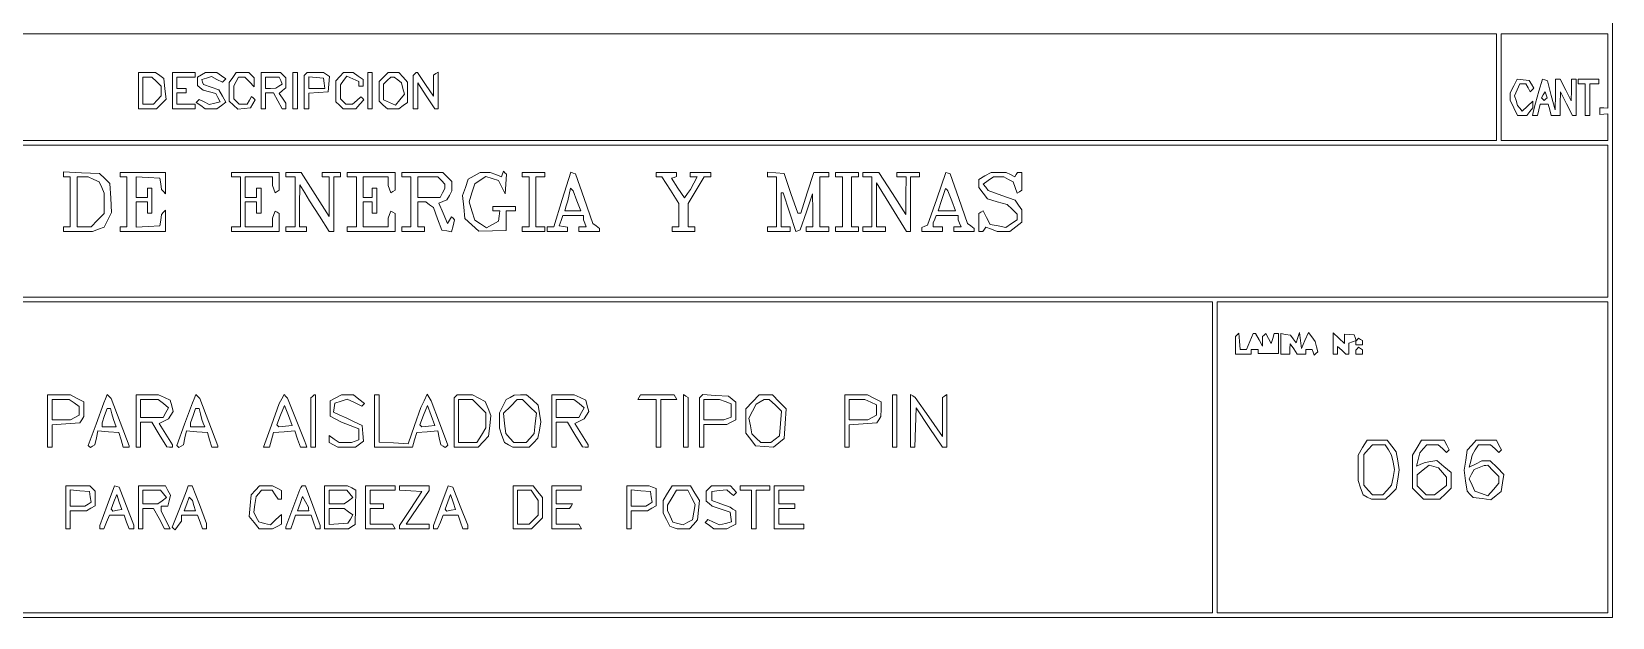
# Paper-space layout 'AN-10-DGE-066' of a CAD drawing. Header units: metres, sheet in millimetres. Extents: x 12 to 193, y 4 to 291.
# Drawn here: x 105.1 to 193.1, y 25.5 to 58.2 of the extents above; entities that cross this region are included whole.
import ezdxf

# ---------------------------------------------------------------- set-up
doc = ezdxf.new("R2010")
doc.units = ezdxf.units.M
doc.layers.add('DGE_CONTORNOS', color=7, linetype='Continuous', lineweight=0)
doc.layers.add('DGE_DATOS', color=7, linetype='Continuous', lineweight=0)

# ---------------------------------------------------------------- blocks, each defined once
blk = doc.blocks.new('LP_REF_DGE_MT_066')
at = {"layer": 'DGE_CONTORNOS'}
for points in [[(29.96, 147.633), (29.96, 25.522), (111.537, 25.522), (193.113, 25.522), (193.113, 147.633), (193.113, 269.744), (111.537, 269.744), (29.96, 269.744)], [(186.663, 55.053), (186.663, 52.081), (124.311, 52.081), (61.959, 52.081), (61.959, 55.053), (61.959, 58.025), (124.311, 58.025), (186.663, 58.025)], [(192.86, 55.953), (192.86, 53.88), (192.639, 53.898), (192.417, 53.915), (192.417, 53.725), (192.417, 53.536), (192.639, 53.553), (192.86, 53.571), (192.86, 52.826), (192.86, 52.081), (189.888, 52.081), (186.916, 52.081), (186.916, 55.053), (186.916, 58.025), (189.888, 58.025), (192.86, 58.025)], [(111.031, 54.864), (111.031, 53.852), (111.537, 53.852), (112.043, 53.852), (112.31, 54.12), (112.578, 54.387), (112.513, 54.966), (112.448, 55.544), (112.221, 55.71), (111.994, 55.875), (111.513, 55.875), (111.031, 55.875)], [(112.043, 55.37), (112.296, 55.117), (112.296, 54.842), (112.296, 54.567), (112.086, 54.336), (111.877, 54.105), (111.58, 54.105), (111.284, 54.105), (111.284, 54.864), (111.284, 55.622), (111.537, 55.622), (111.79, 55.622)], [(112.928, 54.864), (112.928, 53.852), (113.56, 53.852), (114.193, 53.852), (114.193, 53.978), (114.193, 54.105), (113.687, 54.105), (113.181, 54.105), (113.181, 54.421), (113.181, 54.737), (113.434, 54.737), (113.687, 54.737), (113.687, 54.864), (113.687, 54.99), (113.434, 54.99), (113.181, 54.99), (113.181, 55.306), (113.181, 55.622), (113.687, 55.622), (114.193, 55.622), (114.193, 55.749), (114.193, 55.875), (113.56, 55.875), (112.928, 55.875)], [(114.54, 55.739), (114.319, 55.61), (114.319, 55.379), (114.319, 55.148), (114.478, 55.016), (114.637, 54.884), (114.987, 54.796), (115.338, 54.708), (115.464, 54.473), (115.589, 54.237), (115.282, 54.16), (114.975, 54.083), (114.7, 54.231), (114.424, 54.378), (114.34, 54.294), (114.256, 54.211), (114.502, 54.031), (114.747, 53.852), (115.078, 53.852), (115.409, 53.852), (115.655, 54.034), (115.9, 54.217), (115.71, 54.561), (115.521, 54.905), (115.086, 55.051), (114.651, 55.197), (114.604, 55.336), (114.558, 55.475), (114.833, 55.562), (115.108, 55.649), (115.409, 55.488), (115.71, 55.327), (115.805, 55.422), (115.9, 55.517), (115.654, 55.696), (115.409, 55.875), (115.085, 55.872), (114.762, 55.868)], [(116.287, 55.594), (116.09, 55.313), (116.09, 54.792), (116.09, 54.27), (116.332, 54.052), (116.573, 53.833), (116.92, 53.874), (117.266, 53.915), (117.401, 54.13), (117.535, 54.346), (117.435, 54.445), (117.336, 54.545), (117.212, 54.325), (117.089, 54.105), (116.868, 54.105), (116.646, 54.105), (116.495, 54.257), (116.343, 54.408), (116.343, 54.771), (116.343, 55.133), (116.474, 55.378), (116.605, 55.622), (116.785, 55.622), (116.965, 55.622), (117.223, 55.346), (117.481, 55.069), (117.481, 55.32), (117.481, 55.572), (117.329, 55.724), (117.177, 55.875), (116.831, 55.875), (116.484, 55.875)], [(117.86, 54.864), (117.86, 53.852), (117.987, 53.852), (118.113, 53.852), (118.113, 54.294), (118.113, 54.737), (118.338, 54.737), (118.562, 54.737), (118.8, 54.294), (119.039, 53.852), (119.145, 53.852), (119.252, 53.852), (119.252, 54.013), (119.252, 54.175), (119.064, 54.443), (118.877, 54.71), (119.064, 54.866), (119.252, 55.021), (119.252, 55.296), (119.252, 55.572), (119.1, 55.724), (118.948, 55.875), (118.404, 55.875), (117.86, 55.875)], [(118.958, 55.42), (119.036, 55.218), (118.859, 55.106), (118.683, 54.994), (118.398, 54.992), (118.113, 54.99), (118.113, 55.306), (118.113, 55.622), (118.497, 55.622), (118.88, 55.622)], [(119.631, 54.864), (119.631, 53.852), (119.758, 53.852), (119.884, 53.852), (119.884, 54.864), (119.884, 55.875), (119.758, 55.875), (119.631, 55.875)], [(120.348, 55.791), (120.263, 55.707), (120.263, 54.779), (120.263, 53.852), (120.39, 53.852), (120.516, 53.852), (120.516, 54.287), (120.516, 54.723), (121.054, 54.762), (121.591, 54.8), (121.632, 55.23), (121.673, 55.659), (121.506, 55.765), (121.338, 55.872), (120.885, 55.873), (120.432, 55.875)], [(121.379, 55.275), (121.419, 54.99), (120.968, 54.99), (120.516, 54.99), (120.516, 55.314), (120.516, 55.639), (120.927, 55.599), (121.338, 55.559)], [(122.243, 55.644), (122.034, 55.413), (122.034, 54.831), (122.034, 54.249), (122.233, 54.051), (122.432, 53.852), (122.782, 53.852), (123.133, 53.852), (123.363, 54.106), (123.592, 54.359), (123.51, 54.442), (123.427, 54.525), (123.195, 54.315), (122.963, 54.105), (122.777, 54.105), (122.591, 54.105), (122.439, 54.257), (122.287, 54.408), (122.287, 54.802), (122.287, 55.195), (122.463, 55.435), (122.639, 55.676), (122.969, 55.525), (123.299, 55.375), (123.299, 55.246), (123.299, 55.117), (123.425, 55.117), (123.552, 55.117), (123.552, 55.299), (123.552, 55.482), (123.271, 55.679), (122.99, 55.875), (122.721, 55.875), (122.453, 55.875)], [(123.805, 54.864), (123.805, 53.852), (123.931, 53.852), (124.058, 53.852), (124.058, 54.864), (124.058, 55.875), (123.931, 55.875), (123.805, 55.875)], [(124.69, 55.622), (124.437, 55.37), (124.437, 54.82), (124.437, 54.27), (124.668, 54.061), (124.9, 53.852), (125.213, 53.852), (125.527, 53.852), (125.773, 54.031), (126.018, 54.211), (126.018, 54.777), (126.018, 55.343), (125.777, 55.609), (125.536, 55.875), (125.24, 55.875), (124.943, 55.875)], [(125.481, 55.464), (125.688, 55.306), (125.766, 54.982), (125.844, 54.658), (125.598, 54.354), (125.352, 54.051), (125.021, 54.201), (124.69, 54.352), (124.69, 54.789), (124.69, 55.225), (124.889, 55.424), (125.088, 55.622), (125.181, 55.622), (125.274, 55.622)], [(126.419, 55.791), (126.334, 55.707), (126.334, 54.779), (126.334, 53.852), (126.461, 53.852), (126.587, 53.852), (126.589, 54.579), (126.59, 55.306), (127.063, 54.581), (127.536, 53.855), (127.631, 53.854), (127.725, 53.852), (127.725, 54.871), (127.725, 55.89), (127.599, 55.812), (127.473, 55.734), (127.473, 55.142), (127.473, 54.551), (127.027, 55.213), (126.58, 55.875), (126.542, 55.875), (126.503, 55.875)], [(187.619, 55.131), (187.422, 54.75), (187.422, 54.541), (187.422, 54.333), (187.626, 53.903), (187.83, 53.472), (188.086, 53.472), (188.342, 53.472), (188.51, 53.694), (188.678, 53.915), (188.682, 54.095), (188.686, 54.275), (188.389, 53.996), (188.092, 53.717), (187.962, 53.879), (187.832, 54.042), (187.749, 54.312), (187.667, 54.582), (187.817, 54.912), (187.968, 55.243), (188.131, 55.243), (188.294, 55.243), (188.418, 55.023), (188.541, 54.803), (188.641, 54.902), (188.741, 55.002), (188.606, 55.218), (188.471, 55.433), (188.143, 55.472), (187.815, 55.511)], [(189.022, 54.839), (188.829, 54.168), (188.744, 53.82), (188.659, 53.472), (188.797, 53.472), (188.934, 53.472), (189.014, 53.789), (189.093, 54.105), (189.319, 54.105), (189.544, 54.105), (189.624, 53.789), (189.703, 53.472), (189.953, 53.472), (190.204, 53.472), (190.212, 54.136), (190.219, 54.8), (190.554, 54.136), (190.889, 53.472), (190.989, 53.472), (191.089, 53.472), (191.089, 54.484), (191.089, 55.496), (190.963, 55.496), (190.836, 55.496), (190.831, 54.895), (190.825, 54.294), (190.512, 54.895), (190.199, 55.496), (190.075, 55.496), (189.951, 55.496), (189.939, 54.642), (189.927, 53.789), (189.713, 54.602), (189.5, 55.414), (189.357, 55.462), (189.214, 55.51)], [(191.216, 55.37), (191.216, 55.243), (191.406, 55.243), (191.595, 55.243), (191.595, 54.358), (191.595, 53.472), (191.722, 53.472), (191.848, 53.472), (191.848, 54.358), (191.848, 55.243), (192.101, 55.243), (192.354, 55.243), (192.354, 55.37), (192.354, 55.496), (191.785, 55.496), (191.216, 55.496)], [(189.395, 54.392), (189.319, 54.316), (189.243, 54.391), (189.167, 54.467), (189.266, 54.628), (189.365, 54.788), (189.418, 54.628), (189.472, 54.468)], [(192.86, 47.591), (192.86, 43.354), (118.113, 43.354), (43.367, 43.354), (43.367, 47.591), (43.367, 51.828), (118.113, 51.828), (192.86, 51.828)], [(106.857, 50.197), (106.857, 50.058), (107.047, 50.058), (107.237, 50.058), (107.237, 48.666), (107.237, 47.275), (107.047, 47.275), (106.857, 47.275), (106.857, 47.149), (106.857, 47.022), (107.671, 47.022), (108.485, 47.022), (108.803, 47.143), (109.122, 47.264), (109.331, 47.669), (109.54, 48.074), (109.489, 48.879), (109.438, 49.683), (109.156, 49.965), (108.875, 50.246), (107.866, 50.292), (106.857, 50.337)], [(110.019, 50.184), (110.019, 50.058), (110.209, 50.058), (110.398, 50.058), (110.398, 48.666), (110.398, 47.275), (110.209, 47.275), (110.019, 47.275), (110.019, 47.149), (110.019, 47.022), (111.284, 47.022), (112.548, 47.022), (112.548, 47.617), (112.548, 48.211), (112.433, 48.091), (112.317, 47.971), (112.275, 47.655), (112.232, 47.338), (111.568, 47.3), (110.904, 47.262), (110.904, 47.964), (110.904, 48.666), (111.221, 48.666), (111.537, 48.666), (111.537, 48.35), (111.537, 48.034), (111.663, 48.034), (111.79, 48.034), (111.79, 48.73), (111.79, 49.425), (111.663, 49.425), (111.537, 49.425), (111.537, 49.172), (111.537, 48.919), (111.221, 48.919), (110.904, 48.919), (110.904, 49.495), (110.904, 50.071), (111.568, 50.033), (112.232, 49.994), (112.275, 49.678), (112.317, 49.362), (112.433, 49.242), (112.548, 49.122), (112.548, 49.716), (112.548, 50.311), (111.284, 50.311), (110.019, 50.311)], [(116.216, 50.184), (116.216, 50.058), (116.469, 50.058), (116.722, 50.058), (116.722, 48.666), (116.722, 47.275), (116.469, 47.275), (116.216, 47.275), (116.216, 47.149), (116.216, 47.022), (117.544, 47.022), (118.872, 47.022), (118.872, 47.521), (118.872, 48.019), (118.759, 48.089), (118.646, 48.159), (118.569, 47.96), (118.493, 47.76), (118.493, 47.518), (118.493, 47.275), (117.734, 47.275), (116.975, 47.275), (116.975, 47.971), (116.975, 48.666), (117.291, 48.666), (117.607, 48.666), (117.607, 48.35), (117.607, 48.034), (117.734, 48.034), (117.86, 48.034), (117.86, 48.73), (117.86, 49.425), (117.734, 49.425), (117.607, 49.425), (117.607, 49.172), (117.607, 48.919), (117.291, 48.919), (116.975, 48.919), (116.975, 49.488), (116.975, 50.058), (117.734, 50.058), (118.493, 50.058), (118.493, 49.815), (118.493, 49.572), (118.569, 49.373), (118.646, 49.174), (118.759, 49.244), (118.872, 49.314), (118.872, 49.812), (118.872, 50.311), (117.544, 50.311), (116.216, 50.311)], [(119.252, 50.184), (119.252, 50.058), (119.505, 50.058), (119.758, 50.058), (119.758, 48.666), (119.758, 47.275), (119.505, 47.275), (119.252, 47.275), (119.252, 47.149), (119.252, 47.022), (119.821, 47.022), (120.39, 47.022), (120.39, 47.149), (120.39, 47.275), (120.2, 47.275), (120.011, 47.275), (120.013, 48.445), (120.015, 49.615), (120.292, 49.172), (120.57, 48.73), (121.112, 47.876), (121.653, 47.022), (121.78, 47.022), (121.908, 47.022), (121.908, 48.54), (121.908, 50.058), (122.097, 50.058), (122.287, 50.058), (122.287, 50.184), (122.287, 50.311), (121.781, 50.311), (121.275, 50.311), (121.275, 50.184), (121.275, 50.058), (121.465, 50.058), (121.655, 50.058), (121.655, 48.958), (121.655, 47.857), (120.873, 49.084), (120.091, 50.311), (119.671, 50.311), (119.252, 50.311)], [(122.666, 50.184), (122.666, 50.058), (122.919, 50.058), (123.172, 50.058), (123.172, 48.666), (123.172, 47.275), (122.919, 47.275), (122.666, 47.275), (122.666, 47.149), (122.666, 47.022), (123.994, 47.022), (125.322, 47.022), (125.322, 47.521), (125.322, 48.019), (125.209, 48.089), (125.096, 48.159), (125.02, 47.96), (124.943, 47.76), (124.943, 47.518), (124.943, 47.275), (124.247, 47.275), (123.552, 47.275), (123.552, 47.971), (123.552, 48.666), (123.805, 48.666), (124.058, 48.666), (124.058, 48.35), (124.058, 48.034), (124.184, 48.034), (124.311, 48.034), (124.311, 48.73), (124.311, 49.425), (124.184, 49.425), (124.058, 49.425), (124.058, 49.172), (124.058, 48.919), (123.805, 48.919), (123.552, 48.919), (123.552, 49.488), (123.552, 50.058), (124.247, 50.058), (124.943, 50.058), (124.943, 49.815), (124.943, 49.572), (125.02, 49.373), (125.096, 49.174), (125.209, 49.244), (125.322, 49.314), (125.322, 49.812), (125.322, 50.311), (123.994, 50.311), (122.666, 50.311)], [(125.702, 50.184), (125.702, 50.058), (125.955, 50.058), (126.208, 50.058), (126.208, 48.666), (126.208, 47.275), (125.955, 47.275), (125.702, 47.275), (125.702, 47.149), (125.702, 47.022), (126.334, 47.022), (126.967, 47.022), (126.967, 47.149), (126.967, 47.275), (126.777, 47.275), (126.587, 47.275), (126.587, 47.971), (126.587, 48.666), (126.816, 48.666), (127.045, 48.666), (127.252, 48.508), (127.46, 48.35), (127.691, 47.718), (127.922, 47.085), (128.199, 47.046), (128.475, 47.006), (128.558, 47.336), (128.641, 47.666), (128.556, 47.752), (128.471, 47.837), (128.358, 47.654), (128.245, 47.472), (128.003, 48.037), (127.761, 48.603), (127.988, 48.691), (128.215, 48.779), (128.35, 49.03), (128.484, 49.282), (128.484, 49.543), (128.484, 49.805), (128.231, 50.058), (127.978, 50.311), (126.84, 50.311), (125.702, 50.311)], [(129.728, 50.117), (129.39, 49.934), (129.239, 49.475), (129.087, 49.016), (129.149, 48.375), (129.211, 47.733), (129.602, 47.383), (129.993, 47.034), (130.756, 47.055), (131.52, 47.076), (131.52, 47.618), (131.52, 48.16), (131.773, 48.16), (132.026, 48.16), (132.026, 48.287), (132.026, 48.413), (131.393, 48.413), (130.761, 48.413), (130.761, 48.287), (130.761, 48.16), (130.959, 48.16), (131.158, 48.16), (131.117, 47.88), (131.077, 47.6), (130.744, 47.413), (130.411, 47.227), (130.085, 47.44), (129.76, 47.654), (129.608, 48.16), (129.456, 48.666), (129.608, 49.173), (129.76, 49.679), (130.066, 49.88), (130.373, 50.081), (130.725, 49.965), (131.077, 49.849), (131.267, 49.479), (131.456, 49.109), (131.496, 49.66), (131.536, 50.21), (131.447, 50.292), (131.359, 50.374), (131.304, 50.222), (131.25, 50.07), (130.934, 50.19), (130.618, 50.311), (130.342, 50.305), (130.065, 50.3)], [(132.405, 50.184), (132.405, 50.058), (132.595, 50.058), (132.784, 50.058), (132.784, 48.666), (132.784, 47.275), (132.595, 47.275), (132.405, 47.275), (132.405, 47.149), (132.405, 47.022), (133.037, 47.022), (133.67, 47.022), (133.67, 47.149), (133.67, 47.275), (133.417, 47.275), (133.164, 47.275), (133.164, 48.666), (133.164, 50.058), (133.417, 50.058), (133.67, 50.058), (133.67, 50.184), (133.67, 50.311), (133.037, 50.311), (132.405, 50.311)], [(134.635, 48.796), (134.164, 47.275), (133.98, 47.275), (133.796, 47.275), (133.796, 47.149), (133.796, 47.022), (134.365, 47.022), (134.935, 47.022), (134.935, 47.14), (134.935, 47.258), (134.697, 47.298), (134.46, 47.338), (134.567, 47.623), (134.673, 47.908), (135.247, 47.908), (135.82, 47.908), (135.82, 47.791), (135.82, 47.675), (135.897, 47.475), (135.973, 47.275), (135.77, 47.275), (135.567, 47.275), (135.567, 47.149), (135.567, 47.022), (136.136, 47.022), (136.705, 47.022), (136.705, 47.103), (136.705, 47.184), (136.518, 47.324), (136.331, 47.465), (135.854, 48.848), (135.377, 50.23), (135.241, 50.274), (135.105, 50.317)], [(139.867, 50.184), (139.867, 50.058), (140.025, 50.056), (140.183, 50.055), (140.658, 49.319), (141.132, 48.583), (141.132, 47.929), (141.132, 47.275), (140.942, 47.275), (140.752, 47.275), (140.752, 47.149), (140.752, 47.022), (141.385, 47.022), (142.017, 47.022), (142.017, 47.149), (142.017, 47.275), (141.827, 47.275), (141.638, 47.275), (141.638, 47.923), (141.638, 48.57), (142.09, 49.314), (142.541, 50.058), (142.722, 50.058), (142.902, 50.058), (142.902, 50.184), (142.902, 50.311), (142.333, 50.311), (141.764, 50.311), (141.764, 50.184), (141.764, 50.058), (141.957, 50.058), (142.15, 50.058), (141.967, 49.71), (141.783, 49.362), (141.609, 49.129), (141.434, 48.896), (141.075, 49.439), (140.715, 49.982), (140.86, 50.03), (141.005, 50.079), (141.005, 50.195), (141.005, 50.311), (140.436, 50.311), (139.867, 50.311)], [(146.064, 50.192), (146.064, 50.058), (146.317, 50.058), (146.57, 50.058), (146.57, 48.666), (146.57, 47.275), (146.317, 47.275), (146.064, 47.275), (146.064, 47.149), (146.064, 47.022), (146.697, 47.022), (147.329, 47.022), (147.329, 47.149), (147.329, 47.275), (147.076, 47.275), (146.823, 47.275), (146.823, 48.224), (146.823, 49.172), (146.879, 49.172), (146.934, 49.172), (147.285, 48.096), (147.635, 47.019), (147.759, 47.06), (147.882, 47.101), (148.228, 48.105), (148.574, 49.109), (148.584, 48.192), (148.594, 47.275), (148.404, 47.275), (148.214, 47.275), (148.214, 47.149), (148.214, 47.022), (148.847, 47.022), (149.479, 47.022), (149.479, 47.149), (149.479, 47.275), (149.226, 47.275), (148.973, 47.275), (148.973, 48.666), (148.973, 50.058), (149.226, 50.058), (149.479, 50.058), (149.479, 50.184), (149.479, 50.311), (149.06, 50.311), (148.641, 50.311), (148.278, 49.172), (147.914, 48.034), (147.833, 48.034), (147.751, 48.034), (147.369, 49.141), (146.986, 50.247), (146.525, 50.287), (146.064, 50.326)], [(149.859, 50.184), (149.859, 50.058), (150.048, 50.058), (150.238, 50.058), (150.238, 48.666), (150.238, 47.275), (150.048, 47.275), (149.859, 47.275), (149.859, 47.149), (149.859, 47.022), (150.491, 47.022), (151.123, 47.022), (151.123, 47.149), (151.123, 47.275), (150.934, 47.275), (150.744, 47.275), (150.744, 48.666), (150.744, 50.058), (150.934, 50.058), (151.123, 50.058), (151.123, 50.184), (151.123, 50.311), (150.491, 50.311), (149.859, 50.311)], [(151.376, 50.184), (151.376, 50.058), (151.629, 50.058), (151.882, 50.058), (151.882, 48.666), (151.882, 47.275), (151.629, 47.275), (151.376, 47.275), (151.376, 47.149), (151.376, 47.022), (152.009, 47.022), (152.641, 47.022), (152.641, 47.149), (152.641, 47.275), (152.388, 47.275), (152.135, 47.275), (152.135, 48.504), (152.135, 49.732), (152.967, 48.377), (153.798, 47.022), (153.915, 47.022), (154.032, 47.022), (154.032, 48.54), (154.032, 50.058), (154.285, 50.058), (154.538, 50.058), (154.538, 50.184), (154.538, 50.311), (153.906, 50.311), (153.273, 50.311), (153.273, 50.184), (153.273, 50.058), (153.526, 50.058), (153.779, 50.058), (153.777, 49.014), (153.774, 47.971), (153.018, 49.141), (152.261, 50.311), (151.819, 50.311), (151.376, 50.311)], [(155.487, 48.841), (154.981, 47.371), (154.823, 47.31), (154.665, 47.248), (154.665, 47.135), (154.665, 47.022), (155.234, 47.022), (155.803, 47.022), (155.803, 47.149), (155.803, 47.275), (155.55, 47.275), (155.297, 47.275), (155.297, 47.391), (155.297, 47.507), (155.374, 47.707), (155.451, 47.908), (156.069, 47.908), (156.688, 47.908), (156.688, 47.791), (156.688, 47.675), (156.765, 47.475), (156.842, 47.275), (156.638, 47.275), (156.435, 47.275), (156.435, 47.149), (156.435, 47.022), (157.004, 47.022), (157.574, 47.022), (157.574, 47.103), (157.574, 47.184), (157.386, 47.324), (157.199, 47.465), (156.722, 48.848), (156.246, 50.23), (156.119, 50.27), (155.993, 50.31)], [(158.174, 50.112), (157.826, 49.923), (157.826, 49.691), (157.826, 49.459), (158.071, 49.149), (158.315, 48.838), (158.861, 48.677), (159.407, 48.516), (159.692, 48.253), (159.977, 47.99), (159.977, 47.825), (159.977, 47.66), (159.661, 47.454), (159.345, 47.247), (158.902, 47.33), (158.459, 47.413), (158.264, 47.791), (158.069, 48.169), (157.948, 48.094), (157.826, 48.019), (157.826, 47.521), (157.826, 47.022), (157.945, 47.022), (158.064, 47.022), (158.14, 47.144), (158.215, 47.266), (158.535, 47.144), (158.855, 47.022), (159.209, 47.022), (159.563, 47.022), (159.896, 47.284), (160.229, 47.546), (160.229, 47.889), (160.229, 48.231), (160.046, 48.493), (159.863, 48.754), (159.112, 49.028), (158.361, 49.302), (158.214, 49.479), (158.067, 49.655), (158.354, 49.856), (158.642, 50.058), (158.938, 50.058), (159.234, 50.058), (159.485, 49.923), (159.736, 49.789), (159.856, 49.473), (159.976, 49.157), (160.103, 49.235), (160.229, 49.314), (160.229, 49.812), (160.229, 50.311), (160.11, 50.311), (159.991, 50.311), (159.913, 50.184), (159.835, 50.057), (159.598, 50.184), (159.361, 50.311), (158.941, 50.305), (158.522, 50.3)], [(108.545, 49.917), (108.853, 49.777), (108.993, 49.469), (109.134, 49.16), (109.134, 48.587), (109.134, 48.015), (108.764, 47.645), (108.394, 47.275), (108.005, 47.275), (107.616, 47.275), (107.616, 48.666), (107.616, 50.058), (107.926, 50.058), (108.236, 50.058)], [(127.906, 49.859), (128.105, 49.66), (128.105, 49.534), (128.105, 49.409), (127.974, 49.164), (127.843, 48.919), (127.215, 48.919), (126.587, 48.919), (126.587, 49.488), (126.587, 50.058), (127.147, 50.058), (127.707, 50.058)], [(135.455, 48.724), (135.669, 48.16), (135.224, 48.16), (134.779, 48.16), (134.86, 48.445), (134.941, 48.73), (135.018, 49.082), (135.094, 49.434), (135.168, 49.361), (135.241, 49.287)], [(156.323, 48.724), (156.537, 48.16), (156.055, 48.16), (155.573, 48.16), (155.775, 48.791), (155.976, 49.421), (156.043, 49.354), (156.11, 49.287)], [(170.853, 34.438), (170.853, 25.775), (120.327, 25.775), (69.8, 25.775), (69.8, 34.438), (69.8, 43.102), (120.327, 43.102), (170.853, 43.102)], [(192.86, 34.438), (192.86, 25.775), (181.983, 25.775), (171.106, 25.775), (171.106, 34.438), (171.106, 43.102), (181.983, 43.102), (192.86, 43.102)], [(174.648, 40.761), (174.648, 40.193), (174.901, 40.193), (175.154, 40.193), (175.16, 40.477), (175.167, 40.762), (175.365, 40.477), (175.564, 40.193), (175.801, 40.193), (176.039, 40.193), (176.039, 40.319), (176.039, 40.446), (176.218, 40.446), (176.397, 40.446), (176.454, 40.287), (176.51, 40.129), (176.606, 40.218), (176.702, 40.307), (176.629, 40.598), (176.556, 40.888), (176.369, 41.141), (176.182, 41.394), (175.995, 40.951), (175.807, 40.509), (175.752, 40.951), (175.698, 41.394), (175.6, 41.107), (175.502, 40.819), (175.346, 41.033), (175.189, 41.247), (174.918, 41.288), (174.648, 41.329)], [(177.557, 40.784), (177.557, 40.193), (177.683, 40.193), (177.809, 40.193), (177.809, 40.402), (177.809, 40.611), (178.041, 40.402), (178.272, 40.193), (178.357, 40.193), (178.442, 40.193), (178.442, 40.495), (178.442, 40.798), (178.642, 40.875), (178.842, 40.952), (178.79, 41.11), (178.737, 41.268), (178.463, 41.282), (178.189, 41.296), (178.189, 41.039), (178.189, 40.781), (177.873, 41.078), (177.557, 41.375)], [(172.213, 41.259), (172.118, 41.162), (172.118, 40.677), (172.118, 40.193), (172.561, 40.193), (173.003, 40.193), (173.003, 40.319), (173.003, 40.446), (173.193, 40.446), (173.383, 40.446), (173.383, 40.33), (173.383, 40.214), (173.952, 40.214), (174.521, 40.214), (174.521, 40.772), (174.521, 41.331), (174.403, 41.331), (174.285, 41.331), (174.198, 41.056), (174.111, 40.781), (173.962, 41.06), (173.812, 41.339), (173.724, 41.251), (173.636, 41.162), (173.631, 40.899), (173.626, 40.635), (173.437, 40.983), (173.248, 41.331), (173.183, 41.331), (173.117, 41.331), (172.932, 40.888), (172.747, 40.446), (172.567, 40.446), (172.386, 40.446), (172.347, 40.9), (172.308, 41.355)], [(178.902, 40.99), (178.821, 40.909), (178.821, 40.804), (178.821, 40.699), (179.011, 40.699), (179.201, 40.699), (179.201, 40.818), (179.201, 40.937), (179.092, 41.004), (178.983, 41.071)], [(178.902, 40.484), (178.821, 40.403), (178.821, 40.298), (178.821, 40.193), (179.011, 40.193), (179.201, 40.193), (179.201, 40.312), (179.201, 40.431), (179.092, 40.498), (178.983, 40.565)], [(105.972, 36.462), (105.972, 35.007), (106.098, 35.007), (106.225, 35.007), (106.225, 35.624), (106.225, 36.242), (106.994, 36.297), (107.763, 36.353), (107.877, 36.534), (107.992, 36.715), (107.993, 37.122), (107.995, 37.53), (107.622, 37.723), (107.249, 37.916), (106.61, 37.916), (105.972, 37.916)], [(109.201, 37.703), (109.109, 37.473), (108.675, 36.286), (108.24, 35.099), (108.299, 35.041), (108.358, 34.982), (108.483, 35.059), (108.608, 35.137), (108.693, 35.521), (108.777, 35.905), (109.362, 35.867), (109.948, 35.829), (110.065, 35.418), (110.182, 35.007), (110.353, 35.007), (110.525, 35.007), (110.525, 35.039), (110.525, 35.071), (110.023, 36.389), (109.52, 37.706), (109.407, 37.82), (109.294, 37.933)], [(110.904, 36.462), (110.904, 35.007), (111.031, 35.007), (111.157, 35.007), (111.157, 35.703), (111.157, 36.398), (111.466, 36.398), (111.774, 36.398), (112.193, 35.706), (112.612, 35.014), (112.77, 35.011), (112.928, 35.007), (112.928, 35.071), (112.928, 35.134), (112.558, 35.728), (112.189, 36.322), (112.451, 36.455), (112.713, 36.588), (112.839, 36.79), (112.965, 36.992), (112.886, 37.306), (112.808, 37.62), (112.482, 37.768), (112.157, 37.916), (111.531, 37.916), (110.904, 37.916)], [(114.134, 37.703), (114.041, 37.473), (113.607, 36.286), (113.173, 35.099), (113.232, 35.041), (113.291, 34.982), (113.416, 35.059), (113.541, 35.137), (113.625, 35.521), (113.71, 35.905), (114.295, 35.867), (114.88, 35.829), (114.997, 35.418), (115.115, 35.007), (115.286, 35.007), (115.457, 35.007), (115.457, 35.039), (115.457, 35.071), (114.955, 36.389), (114.453, 37.706), (114.34, 37.82), (114.226, 37.933)], [(119.013, 37.689), (118.877, 37.435), (118.437, 36.221), (117.998, 35.007), (118.164, 35.007), (118.33, 35.007), (118.447, 35.418), (118.564, 35.829), (119.15, 35.867), (119.736, 35.905), (119.899, 35.456), (120.061, 35.007), (120.239, 35.007), (120.417, 35.007), (120.354, 35.165), (120.292, 35.323), (119.816, 36.525), (119.341, 37.726), (119.245, 37.835), (119.149, 37.943)], [(120.727, 37.832), (120.643, 37.747), (120.643, 36.377), (120.643, 35.007), (120.769, 35.007), (120.896, 35.007), (120.896, 36.462), (120.896, 37.916), (120.854, 37.916), (120.812, 37.916)], [(122.034, 37.752), (121.718, 37.592), (121.718, 37.158), (121.718, 36.724), (122.034, 36.562), (122.35, 36.4), (122.825, 36.216), (123.299, 36.032), (123.299, 35.723), (123.299, 35.414), (123.099, 35.337), (122.899, 35.26), (122.558, 35.26), (122.217, 35.26), (121.936, 35.457), (121.655, 35.654), (121.655, 35.461), (121.655, 35.269), (121.899, 35.138), (122.144, 35.007), (122.634, 35.007), (123.124, 35.007), (123.348, 35.171), (123.572, 35.335), (123.53, 35.772), (123.489, 36.209), (123.046, 36.419), (122.603, 36.629), (122.25, 36.791), (121.896, 36.953), (121.934, 37.203), (121.971, 37.454), (122.317, 37.568), (122.663, 37.683), (123.065, 37.483), (123.466, 37.283), (123.541, 37.357), (123.615, 37.432), (123.316, 37.674), (123.018, 37.916), (122.684, 37.914), (122.35, 37.912)], [(124.184, 36.462), (124.184, 35.007), (125.241, 35.007), (126.298, 35.007), (126.415, 35.418), (126.532, 35.829), (127.117, 35.867), (127.703, 35.905), (127.787, 35.521), (127.871, 35.137), (127.997, 35.059), (128.122, 34.982), (128.189, 35.049), (128.255, 35.115), (127.791, 36.354), (127.327, 37.593), (127.225, 37.776), (127.122, 37.959), (126.937, 37.59), (126.753, 37.22), (126.399, 36.209), (126.046, 35.197), (125.241, 35.239), (124.437, 35.282), (124.437, 36.599), (124.437, 37.916), (124.311, 37.916), (124.184, 37.916)], [(128.695, 37.832), (128.611, 37.747), (128.611, 36.377), (128.611, 35.007), (129.284, 35.007), (129.958, 35.007), (130.248, 35.315), (130.537, 35.624), (130.602, 36.199), (130.667, 36.774), (130.506, 37.161), (130.346, 37.549), (129.99, 37.732), (129.635, 37.916), (129.207, 37.916), (128.779, 37.916)], [(131.741, 37.779), (131.52, 37.651), (131.33, 37.284), (131.14, 36.917), (131.14, 36.487), (131.14, 36.057), (131.28, 35.656), (131.42, 35.255), (131.651, 35.131), (131.883, 35.007), (132.333, 35.007), (132.784, 35.007), (133.03, 35.253), (133.276, 35.499), (133.362, 35.956), (133.448, 36.413), (133.373, 36.88), (133.299, 37.347), (132.971, 37.632), (132.644, 37.916), (132.303, 37.912), (131.962, 37.908)], [(134.049, 36.462), (134.049, 35.007), (134.176, 35.007), (134.302, 35.007), (134.302, 35.703), (134.302, 36.398), (134.611, 36.398), (134.919, 36.398), (135.338, 35.706), (135.757, 35.014), (135.915, 35.011), (136.073, 35.007), (136.073, 35.071), (136.073, 35.134), (135.703, 35.728), (135.334, 36.322), (135.596, 36.455), (135.858, 36.588), (135.984, 36.79), (136.11, 36.992), (136.031, 37.306), (135.952, 37.62), (135.627, 37.768), (135.302, 37.916), (134.676, 37.916), (134.049, 37.916)], [(138.918, 37.79), (138.84, 37.663), (139.354, 37.663), (139.867, 37.663), (139.867, 36.335), (139.867, 35.007), (139.994, 35.007), (140.12, 35.007), (140.12, 36.335), (140.12, 37.663), (140.57, 37.663), (141.02, 37.663), (140.942, 37.79), (140.864, 37.916), (139.93, 37.916), (138.997, 37.916)], [(141.385, 36.469), (141.385, 35.007), (141.511, 35.007), (141.638, 35.007), (141.638, 36.391), (141.638, 37.775), (141.511, 37.853), (141.385, 37.931)], [(142.365, 37.844), (142.27, 37.747), (142.27, 36.377), (142.27, 35.007), (142.397, 35.007), (142.523, 35.007), (142.523, 35.64), (142.523, 36.272), (143.164, 36.272), (143.804, 36.272), (144.049, 36.403), (144.294, 36.534), (144.294, 37.02), (144.294, 37.506), (144.093, 37.672), (143.893, 37.838), (143.176, 37.889), (142.46, 37.94)], [(145.234, 37.528), (144.863, 37.141), (144.863, 36.463), (144.863, 35.785), (145.128, 35.427), (145.394, 35.07), (145.897, 35.033), (146.4, 34.995), (146.7, 35.237), (146.999, 35.479), (147.052, 36.314), (147.105, 37.148), (146.721, 37.532), (146.337, 37.916), (145.971, 37.916), (145.606, 37.916)], [(150.364, 36.462), (150.364, 35.007), (150.491, 35.007), (150.617, 35.007), (150.617, 35.624), (150.617, 36.242), (151.386, 36.297), (152.155, 36.353), (152.27, 36.534), (152.384, 36.715), (152.386, 37.122), (152.388, 37.53), (152.015, 37.723), (151.642, 37.916), (151.003, 37.916), (150.364, 37.916)], [(153.02, 36.462), (153.02, 35.007), (153.147, 35.007), (153.273, 35.007), (153.273, 36.462), (153.273, 37.916), (153.147, 37.916), (153.02, 37.916)], [(154.032, 36.469), (154.032, 35.007), (154.154, 35.007), (154.275, 35.007), (154.312, 36.102), (154.348, 37.197), (155.076, 36.102), (155.805, 35.007), (155.93, 35.007), (156.056, 35.007), (156.056, 36.469), (156.056, 37.931), (155.929, 37.853), (155.803, 37.775), (155.803, 36.685), (155.803, 35.596), (155.042, 36.687), (154.281, 37.777), (154.157, 37.854), (154.032, 37.931)], [(107.461, 37.466), (107.742, 37.269), (107.742, 37.028), (107.742, 36.787), (107.498, 36.656), (107.253, 36.525), (106.739, 36.525), (106.225, 36.525), (106.225, 37.094), (106.225, 37.663), (106.703, 37.663), (107.18, 37.663)], [(109.562, 36.853), (109.638, 36.548), (109.716, 36.347), (109.793, 36.145), (109.4, 36.145), (109.007, 36.145), (109.007, 36.253), (109.007, 36.361), (109.146, 36.759), (109.285, 37.157), (109.385, 37.157), (109.486, 37.157)], [(112.425, 37.433), (112.709, 37.204), (112.561, 36.927), (112.413, 36.651), (111.785, 36.651), (111.157, 36.651), (111.157, 37.157), (111.157, 37.663), (111.649, 37.663), (112.141, 37.663)], [(114.495, 36.853), (114.571, 36.548), (114.648, 36.347), (114.726, 36.145), (114.333, 36.145), (113.94, 36.145), (113.94, 36.253), (113.94, 36.361), (114.079, 36.759), (114.217, 37.157), (114.318, 37.157), (114.418, 37.157)], [(119.225, 36.168), (118.848, 36.128), (118.792, 36.184), (118.735, 36.24), (118.951, 36.78), (119.167, 37.319), (119.385, 36.764), (119.603, 36.209)], [(127.181, 36.168), (126.816, 36.128), (126.759, 36.184), (126.703, 36.24), (126.918, 36.778), (127.134, 37.317), (127.339, 36.763), (127.545, 36.209)], [(130.012, 37.293), (130.381, 36.924), (130.381, 36.503), (130.38, 36.082), (130.13, 35.671), (129.879, 35.26), (129.372, 35.26), (128.864, 35.26), (128.864, 36.462), (128.864, 37.663), (129.253, 37.663), (129.642, 37.663)], [(132.81, 37.278), (133.195, 36.892), (133.131, 36.324), (133.067, 35.756), (132.843, 35.508), (132.619, 35.26), (132.279, 35.26), (131.938, 35.26), (131.714, 35.508), (131.49, 35.756), (131.426, 36.324), (131.362, 36.892), (131.747, 37.278), (132.133, 37.663), (132.279, 37.663), (132.424, 37.663)], [(135.57, 37.433), (135.854, 37.204), (135.706, 36.927), (135.558, 36.651), (134.93, 36.651), (134.302, 36.651), (134.302, 37.157), (134.302, 37.663), (134.794, 37.663), (135.286, 37.663)], [(143.716, 37.54), (144.041, 37.416), (144.041, 37.047), (144.041, 36.678), (143.841, 36.602), (143.641, 36.525), (143.082, 36.525), (142.523, 36.525), (142.523, 37.094), (142.523, 37.663), (142.957, 37.663), (143.392, 37.663)], [(146.504, 37.339), (146.853, 37.015), (146.796, 36.325), (146.739, 35.635), (146.496, 35.452), (146.254, 35.268), (145.969, 35.264), (145.685, 35.26), (145.439, 35.506), (145.193, 35.752), (145.112, 36.186), (145.03, 36.621), (145.231, 37.009), (145.432, 37.398), (145.653, 37.527), (145.875, 37.655), (146.014, 37.659), (146.154, 37.663)], [(151.813, 37.516), (152.135, 37.37), (152.135, 37.078), (152.135, 36.787), (151.89, 36.656), (151.646, 36.525), (151.132, 36.525), (150.617, 36.525), (150.617, 37.094), (150.617, 37.663), (151.054, 37.663), (151.491, 37.663)], [(179.199, 34.976), (178.949, 34.565), (178.948, 33.856), (178.948, 33.148), (179.088, 32.747), (179.227, 32.346), (179.459, 32.222), (179.69, 32.098), (180.083, 32.098), (180.477, 32.098), (180.773, 32.394), (181.069, 32.69), (181.158, 33.216), (181.247, 33.742), (181.162, 34.245), (181.077, 34.747), (180.825, 35.067), (180.574, 35.387), (180.012, 35.387), (179.45, 35.387)], [(182.235, 34.976), (181.984, 34.565), (181.984, 33.642), (181.983, 32.719), (182.294, 32.409), (182.604, 32.098), (183.058, 32.098), (183.512, 32.098), (183.823, 32.409), (184.133, 32.719), (184.133, 33.156), (184.133, 33.593), (183.731, 33.932), (183.329, 34.27), (183.004, 34.214), (182.679, 34.158), (182.439, 34.056), (182.198, 33.954), (182.29, 34.322), (182.382, 34.691), (182.582, 34.912), (182.781, 35.134), (183.099, 35.134), (183.418, 35.134), (183.65, 34.924), (183.882, 34.714), (183.955, 34.786), (184.027, 34.859), (183.886, 35.123), (183.745, 35.387), (183.115, 35.387), (182.485, 35.387)], [(185.281, 35.115), (185.029, 34.844), (184.944, 34.283), (184.86, 33.723), (184.941, 33.135), (185.022, 32.547), (185.192, 32.376), (185.363, 32.205), (185.857, 32.139), (186.35, 32.073), (186.637, 32.307), (186.923, 32.541), (186.998, 33.009), (187.073, 33.478), (186.688, 33.863), (186.303, 34.248), (186.072, 34.248), (185.841, 34.247), (185.492, 34.065), (185.144, 33.883), (185.223, 34.224), (185.302, 34.565), (185.479, 34.849), (185.657, 35.134), (185.992, 35.134), (186.327, 35.134), (186.559, 34.924), (186.791, 34.714), (186.863, 34.786), (186.936, 34.859), (186.795, 35.123), (186.654, 35.387), (186.094, 35.387), (185.534, 35.387)], [(180.64, 34.849), (180.82, 34.565), (180.903, 34.164), (180.987, 33.764), (180.904, 33.321), (180.821, 32.879), (180.575, 32.615), (180.329, 32.351), (180.037, 32.351), (179.746, 32.351), (179.505, 32.617), (179.264, 32.884), (179.264, 33.742), (179.264, 34.601), (179.505, 34.867), (179.746, 35.134), (180.103, 35.134), (180.46, 35.134)], [(183.659, 33.591), (183.88, 33.335), (183.88, 33.105), (183.88, 32.875), (183.547, 32.613), (183.214, 32.351), (182.978, 32.351), (182.742, 32.351), (182.489, 32.604), (182.236, 32.857), (182.236, 33.164), (182.236, 33.471), (182.572, 33.735), (182.908, 34), (183.173, 33.923), (183.438, 33.847)], [(186.479, 33.685), (186.789, 33.374), (186.789, 33.186), (186.789, 32.998), (186.486, 32.645), (186.183, 32.293), (185.822, 32.42), (185.462, 32.547), (185.298, 32.889), (185.134, 33.232), (185.274, 33.494), (185.415, 33.757), (185.691, 33.868), (185.967, 33.979), (186.068, 33.987), (186.168, 33.995)], [(106.984, 31.656), (106.984, 30.454), (107.11, 30.454), (107.237, 30.454), (107.237, 30.96), (107.237, 31.466), (107.688, 31.466), (108.139, 31.466), (108.383, 31.597), (108.628, 31.728), (108.628, 32.141), (108.628, 32.554), (108.476, 32.705), (108.324, 32.857), (107.654, 32.857), (106.984, 32.857)], [(108.354, 32.239), (108.397, 31.937), (108.228, 31.83), (108.059, 31.723), (107.648, 31.721), (107.237, 31.719), (107.237, 32.169), (107.237, 32.619), (107.774, 32.58), (108.312, 32.541)], [(109.287, 31.751), (108.878, 30.644), (108.88, 30.549), (108.881, 30.454), (108.992, 30.454), (109.103, 30.454), (109.26, 30.834), (109.417, 31.213), (109.832, 31.213), (110.247, 31.213), (110.379, 30.834), (110.512, 30.454), (110.645, 30.454), (110.778, 30.454), (110.778, 30.556), (110.778, 30.658), (110.366, 31.716), (109.953, 32.774), (109.825, 32.816), (109.697, 32.859)], [(111.031, 31.656), (111.031, 30.454), (111.157, 30.454), (111.284, 30.454), (111.284, 31.023), (111.284, 31.592), (111.582, 31.592), (111.881, 31.592), (112.183, 31.023), (112.485, 30.454), (112.646, 30.454), (112.807, 30.454), (112.551, 30.955), (112.296, 31.456), (112.296, 31.587), (112.296, 31.719), (112.483, 31.719), (112.67, 31.719), (112.747, 32.023), (112.823, 32.328), (112.681, 32.592), (112.54, 32.857), (111.785, 32.857), (111.031, 32.857)], [(112.433, 32.401), (112.602, 32.197), (112.361, 32.021), (112.121, 31.845), (111.702, 31.845), (111.284, 31.845), (111.284, 32.225), (111.284, 32.604), (111.774, 32.604), (112.265, 32.604)], [(113.726, 32.636), (113.647, 32.414), (113.282, 31.481), (112.918, 30.549), (112.996, 30.47), (113.075, 30.391), (113.254, 30.637), (113.434, 30.882), (113.434, 31.047), (113.434, 31.213), (113.883, 31.213), (114.332, 31.213), (114.465, 30.834), (114.597, 30.454), (114.711, 30.454), (114.825, 30.454), (114.825, 30.606), (114.825, 30.758), (114.429, 31.807), (114.033, 32.857), (113.919, 32.857), (113.805, 32.857)], [(117.545, 32.605), (117.318, 32.354), (117.26, 31.752), (117.203, 31.15), (117.478, 30.802), (117.752, 30.454), (118.131, 30.454), (118.509, 30.454), (118.754, 30.585), (118.999, 30.716), (118.999, 30.986), (118.999, 31.257), (118.69, 30.967), (118.38, 30.676), (118.061, 30.756), (117.741, 30.836), (117.597, 31.105), (117.454, 31.374), (117.524, 31.811), (117.595, 32.247), (117.743, 32.426), (117.891, 32.604), (118.191, 32.604), (118.491, 32.604), (118.649, 32.351), (118.807, 32.098), (118.903, 32.098), (118.999, 32.098), (118.999, 32.347), (118.999, 32.595), (118.754, 32.726), (118.509, 32.857), (118.141, 32.857), (117.773, 32.857)], [(120.084, 32.748), (120.017, 32.639), (119.634, 31.601), (119.252, 30.563), (119.252, 30.509), (119.252, 30.454), (119.385, 30.454), (119.518, 30.454), (119.65, 30.834), (119.782, 31.213), (120.219, 31.213), (120.656, 31.213), (120.788, 30.834), (120.921, 30.454), (121.035, 30.454), (121.149, 30.454), (121.15, 30.549), (121.151, 30.644), (120.742, 31.75), (120.334, 32.857), (120.243, 32.857), (120.152, 32.857)], [(121.402, 31.656), (121.402, 30.454), (122.066, 30.456), (122.73, 30.458), (122.916, 30.576), (123.103, 30.694), (123.127, 31.651), (123.15, 32.607), (122.917, 32.732), (122.683, 32.857), (122.042, 32.857), (121.402, 32.857)], [(122.804, 32.401), (122.973, 32.197), (122.732, 32.021), (122.492, 31.845), (122.073, 31.845), (121.655, 31.845), (121.655, 32.225), (121.655, 32.604), (122.145, 32.604), (122.636, 32.604)], [(123.678, 31.656), (123.678, 30.454), (124.508, 30.454), (125.337, 30.454), (125.259, 30.581), (125.181, 30.707), (124.556, 30.707), (123.931, 30.707), (123.931, 31.15), (123.931, 31.592), (124.311, 31.592), (124.69, 31.592), (124.69, 31.719), (124.69, 31.845), (124.311, 31.845), (123.931, 31.845), (123.931, 32.225), (123.931, 32.604), (124.627, 32.604), (125.322, 32.604), (125.322, 32.731), (125.322, 32.857), (124.5, 32.857), (123.678, 32.857)], [(125.575, 32.737), (125.575, 32.617), (126.195, 32.579), (126.814, 32.541), (126.197, 31.592), (125.58, 30.644), (125.578, 30.549), (125.575, 30.454), (126.397, 30.454), (127.22, 30.454), (127.22, 30.581), (127.22, 30.707), (126.583, 30.707), (125.947, 30.707), (126.583, 31.65), (127.22, 32.593), (127.22, 32.725), (127.22, 32.857), (126.397, 32.857), (125.575, 32.857)], [(127.879, 31.751), (127.47, 30.644), (127.471, 30.549), (127.473, 30.454), (127.584, 30.454), (127.695, 30.454), (127.852, 30.834), (128.009, 31.213), (128.424, 31.213), (128.839, 31.213), (128.971, 30.834), (129.104, 30.454), (129.237, 30.454), (129.37, 30.454), (129.37, 30.556), (129.37, 30.658), (128.957, 31.716), (128.545, 32.774), (128.417, 32.816), (128.288, 32.859)], [(131.899, 31.656), (131.899, 30.454), (132.411, 30.454), (132.922, 30.454), (133.233, 30.765), (133.543, 31.075), (133.543, 31.633), (133.543, 32.191), (133.281, 32.524), (133.019, 32.857), (132.459, 32.857), (131.899, 32.857)], [(133.093, 32.323), (133.29, 32.042), (133.29, 31.627), (133.29, 31.213), (133.037, 30.96), (132.784, 30.707), (132.468, 30.707), (132.152, 30.707), (132.152, 31.656), (132.152, 32.604), (132.524, 32.604), (132.897, 32.604)], [(134.049, 31.656), (134.049, 30.454), (134.879, 30.454), (135.708, 30.454), (135.63, 30.581), (135.552, 30.707), (134.927, 30.707), (134.302, 30.707), (134.302, 31.15), (134.302, 31.592), (134.674, 31.592), (135.046, 31.592), (135.124, 31.719), (135.202, 31.845), (134.752, 31.845), (134.302, 31.845), (134.302, 32.225), (134.302, 32.604), (134.998, 32.604), (135.693, 32.604), (135.693, 32.731), (135.693, 32.857), (134.871, 32.857), (134.049, 32.857)], [(138.223, 31.656), (138.223, 30.454), (138.349, 30.454), (138.476, 30.454), (138.476, 30.96), (138.476, 31.466), (138.927, 31.466), (139.378, 31.466), (139.622, 31.597), (139.867, 31.728), (139.867, 32.216), (139.867, 32.704), (139.667, 32.78), (139.467, 32.857), (138.845, 32.857), (138.223, 32.857)], [(139.594, 32.239), (139.636, 31.937), (139.467, 31.83), (139.298, 31.723), (138.887, 31.721), (138.476, 31.719), (138.476, 32.169), (138.476, 32.619), (139.013, 32.58), (139.551, 32.541)], [(140.498, 32.446), (140.247, 32.035), (140.247, 31.681), (140.246, 31.327), (140.432, 30.969), (140.617, 30.611), (140.821, 30.533), (141.026, 30.454), (141.375, 30.454), (141.725, 30.454), (141.949, 30.702), (142.174, 30.95), (142.229, 31.492), (142.284, 32.035), (142.026, 32.446), (141.768, 32.857), (141.258, 32.857), (140.749, 32.857)], [(141.835, 32.209), (142.04, 31.815), (141.96, 31.389), (141.88, 30.963), (141.62, 30.824), (141.361, 30.686), (141.078, 30.756), (140.796, 30.827), (140.648, 31.153), (140.499, 31.478), (140.5, 31.63), (140.5, 31.782), (140.751, 32.193), (141.002, 32.604), (141.316, 32.604), (141.631, 32.604)], [(142.801, 32.705), (142.649, 32.554), (142.649, 32.278), (142.649, 32.003), (142.821, 31.861), (142.992, 31.718), (143.485, 31.548), (143.977, 31.379), (144.017, 31.11), (144.057, 30.842), (143.723, 30.759), (143.39, 30.675), (143.066, 30.822), (142.743, 30.969), (142.665, 30.891), (142.587, 30.813), (142.832, 30.633), (143.077, 30.454), (143.441, 30.454), (143.804, 30.454), (144.049, 30.585), (144.294, 30.716), (144.294, 31.083), (144.294, 31.451), (144.136, 31.553), (143.978, 31.656), (143.472, 31.849), (142.966, 32.042), (142.966, 32.292), (142.966, 32.541), (143.385, 32.581), (143.804, 32.621), (143.989, 32.468), (144.173, 32.315), (144.252, 32.393), (144.33, 32.472), (144.17, 32.664), (144.01, 32.857), (143.481, 32.857), (142.953, 32.857)], [(144.547, 32.731), (144.547, 32.604), (144.863, 32.604), (145.179, 32.604), (145.179, 31.529), (145.179, 30.454), (145.305, 30.454), (145.432, 30.454), (145.432, 31.529), (145.432, 32.604), (145.811, 32.604), (146.191, 32.604), (146.191, 32.731), (146.191, 32.857), (145.369, 32.857), (144.547, 32.857)], [(146.444, 31.656), (146.444, 30.454), (147.266, 30.454), (148.088, 30.454), (148.088, 30.581), (148.088, 30.707), (147.392, 30.707), (146.697, 30.707), (146.697, 31.15), (146.697, 31.592), (147.139, 31.592), (147.582, 31.592), (147.582, 31.719), (147.582, 31.845), (147.139, 31.845), (146.697, 31.845), (146.697, 32.225), (146.697, 32.604), (147.392, 32.604), (148.088, 32.604), (148.088, 32.731), (148.088, 32.857), (147.266, 32.857), (146.444, 32.857)], [(109.863, 31.487), (109.618, 31.445), (109.568, 31.496), (109.517, 31.546), (109.671, 31.953), (109.825, 32.36), (109.966, 31.945), (110.108, 31.529)], [(114.124, 31.75), (114.21, 31.466), (113.896, 31.466), (113.582, 31.466), (113.725, 31.844), (113.867, 32.221), (113.953, 32.128), (114.038, 32.035)], [(120.512, 31.561), (120.516, 31.466), (120.207, 31.466), (119.897, 31.466), (120.035, 31.862), (120.173, 32.258), (120.34, 31.957), (120.507, 31.656)], [(128.455, 31.487), (128.21, 31.445), (128.159, 31.496), (128.109, 31.546), (128.263, 31.953), (128.417, 32.36), (128.558, 31.945), (128.699, 31.529)], [(122.737, 31.41), (122.983, 31.228), (122.843, 30.999), (122.704, 30.77), (122.179, 30.731), (121.655, 30.692), (121.655, 31.142), (121.655, 31.592), (122.073, 31.592), (122.492, 31.592)]]:
    blk.add_lwpolyline(points, close=True, dxfattribs=at)

psp = doc.layouts.new('AN-10-DGE-066')

# ---------------------------------------------------------------- block references
at = {"layer": 'DGE_DATOS'}
psp.add_blockref('LP_REF_DGE_MT_066', (0, 0), dxfattribs=at)

doc.saveas('drawing.dxf')
